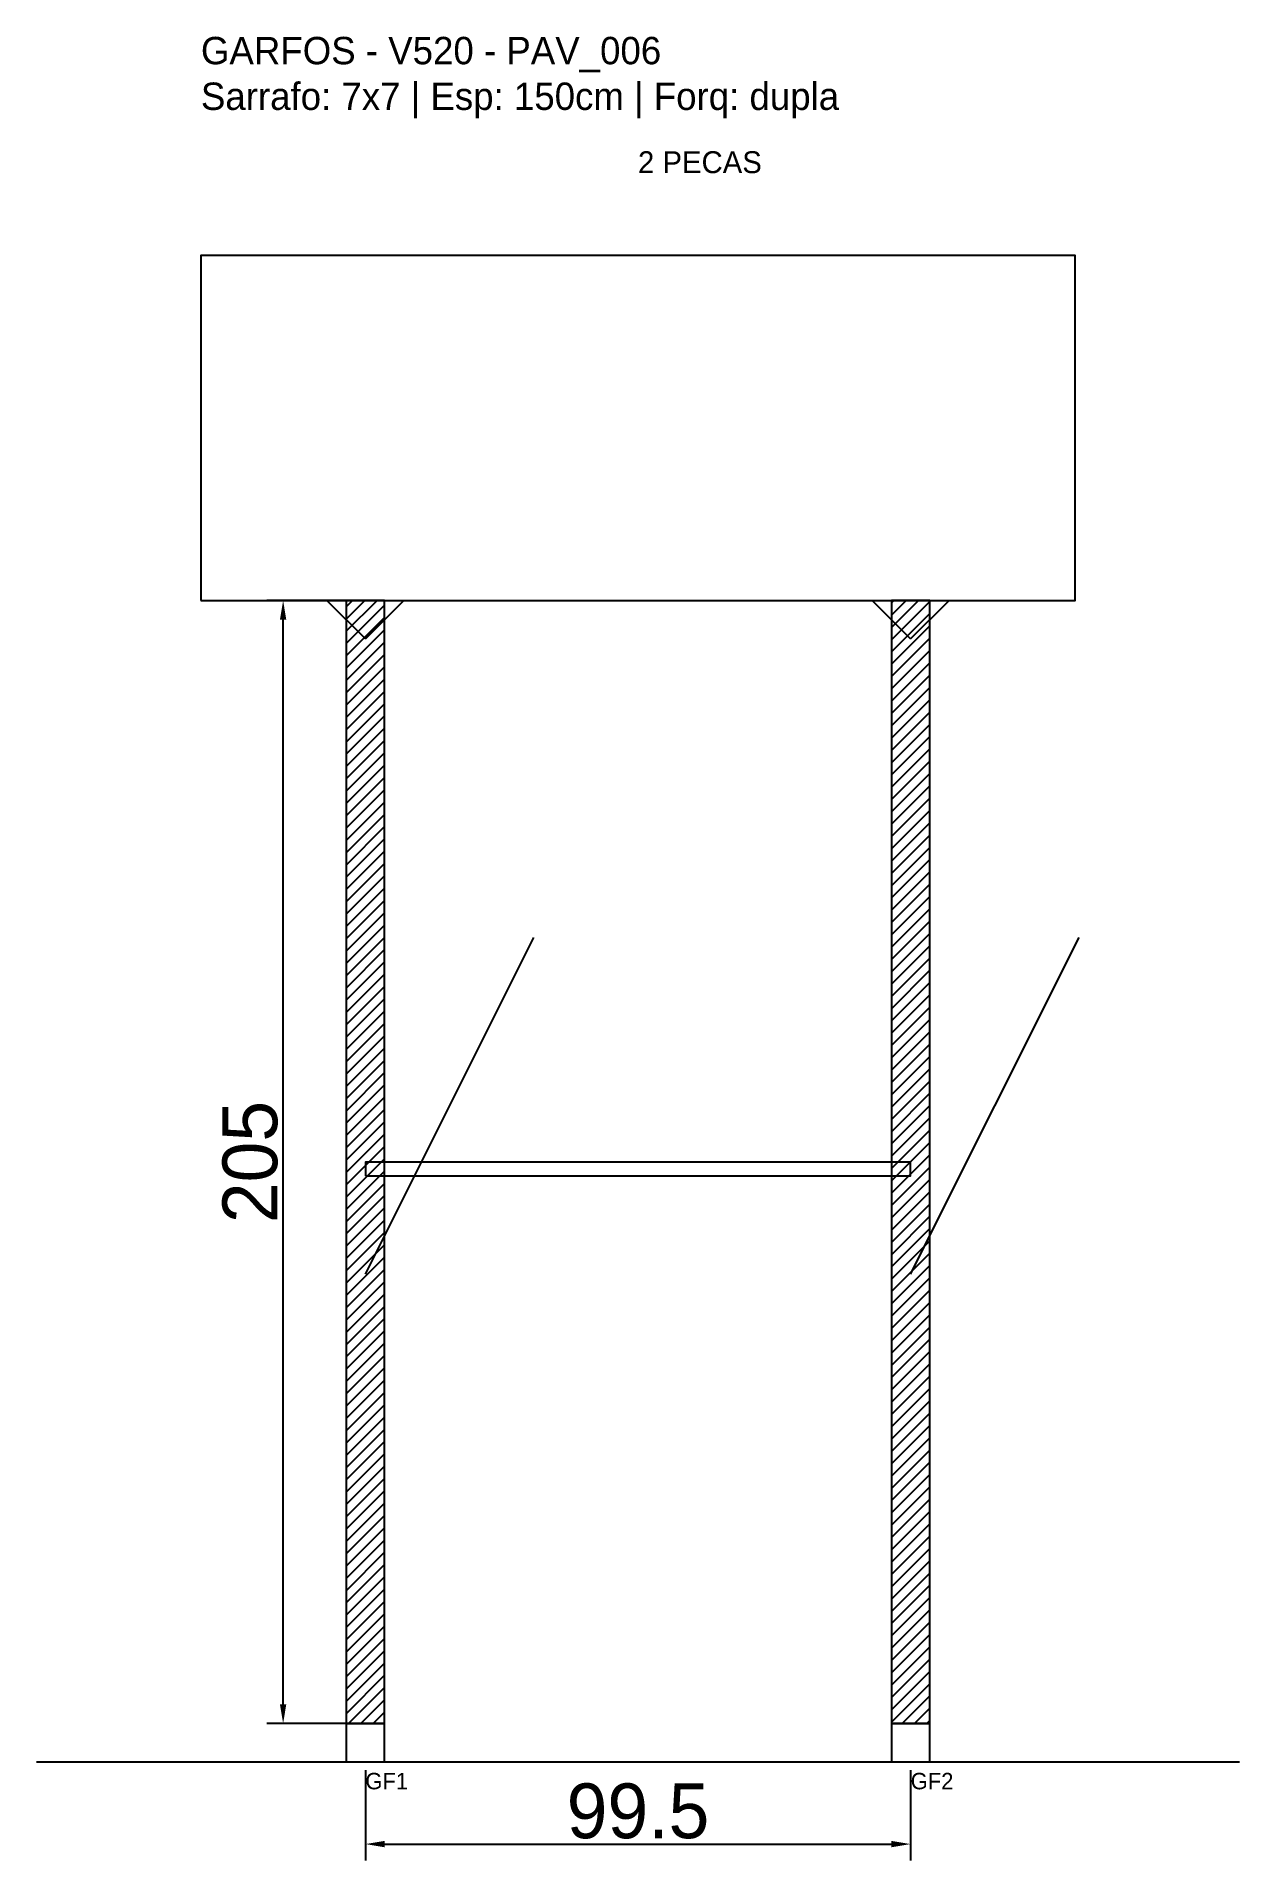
# Model space of a CAD drawing. Header units: metres. Extents: x -30 to 190, y -25 to 308.
import ezdxf

# ---------------------------------------------------------------- set-up
doc = ezdxf.new("R2010")
doc.units = ezdxf.units.M
for name, color, linetype in [('BARRA_ANCORAGEM', 1, 'Continuous'), ('COTA', 241, 'Continuous'), ('GARFOS OK', 3, 'Continuous'), ('NOME DA VIGA', 6, 'Continuous'), ('SARR_7x7', 40, 'Continuous'), ('TIRAS REESCORAMENTO', 252, 'Continuous'), ('VIGAS', 3, 'Continuous')]:
    doc.layers.add(name, color=color, linetype=linetype)
doc.dimstyles.new('EZ DXF', dxfattribs={"dimtxt": 10, "dimasz": 3.5, "dimexe": 3, "dimexo": 1.5, "dimgap": 1, "dimtad": 1, "dimdec": 1, "dimdsep": 46, "dimcen": 2.5, "dimazin": 3, "dimtfac": 1, "dimtmove": 0, "dimatfit": 3})

msp = doc.modelspace()

# ---------------------------------------------------------------- hatches: boundary and pattern name
at = {"layer": 'COTA'}
h = msp.add_hatch(dxfattribs=at)
h.set_pattern_fill('ANSI31', scale=0.5)
h.paths.add_polyline_path([(26.5, 0), (33.5, 0), (33.5, 205), (26.5, 205)])
h = msp.add_hatch(dxfattribs=at)
h.set_pattern_fill('ANSI31', scale=0.5)
h.paths.add_polyline_path([(126, 0), (133, 0), (133, 205), (126, 205)])

# ---------------------------------------------------------------- linework, layer by layer
at = {"layer": 'BARRA_ANCORAGEM'}
for p, q in [((30, 82), (60.75, 143.5)), ((129.5, 82), (160.25, 143.5))]:
    msp.add_line(p, q, dxfattribs=at)
at = {"layer": 'GARFOS OK'}
for p, q in [((30, 198), (23, 205)), ((23, 205), (37, 205)), ((30, 198), (37, 205)), ((129.5, 198), (122.5, 205)), ((122.5, 205), (136.5, 205)), ((129.5, 198), (136.5, 205))]:
    msp.add_line(p, q, dxfattribs=at)
at = {"layer": 'GARFOS OK', "linetype": 'CONTINUOUS'}
msp.add_line((-30, -7), (189.5, -7), dxfattribs=at)
at = {"layer": 'GARFOS OK'}
for points in [[(26.5, 0), (33.5, 0), (33.5, 205), (26.5, 205), (26.5, 0)], [(126, 0), (133, 0), (133, 205), (126, 205), (126, 0)]]:
    msp.add_lwpolyline(points, dxfattribs=at)
at = {"layer": 'SARR_7x7'}
for points in [[(26.5, -7), (33.5, -7), (33.5, 0), (26.5, 0), (26.5, -7)], [(126, -7), (133, -7), (133, 0), (126, 0), (126, -7)]]:
    msp.add_lwpolyline(points, dxfattribs=at)
at = {"layer": 'TIRAS REESCORAMENTO'}
msp.add_lwpolyline([(30, 100), (129.5, 100), (129.5, 102.5), (30, 102.5), (30, 100)], dxfattribs=at)
at = {"layer": 'VIGAS'}
msp.add_lwpolyline([(0, 205), (159.5, 205), (159.5, 268), (0, 268), (0, 205)], dxfattribs=at)

# ---------------------------------------------------------------- texts
at = {"layer": 'NOME DA VIGA'}
for s, height, p in [('2 PECAS', 4, (79.75, 283)), ('GF1', 3, (30, -12)), ('GF2', 3, (129.5, -12))]:
    msp.add_text(s, height=height, dxfattribs=at).set_placement(p)
at = {"layer": 'NOME DA VIGA', "insert": (0, 293), "char_height": 5, "attachment_point": 7}
msp.add_mtext('GARFOS - V520 - PAV_006\\PSarrafo: 7x7 | Esp: 150cm | Forq: dupla', dxfattribs=at)

# ---------------------------------------------------------------- dimensions: what is measured, and where the dimension line sits
at = {"layer": 'COTA'}
msp.add_linear_dim(base=(15, 0), p1=(30, 0), p2=(30, 205), angle=90, dimstyle='EZ DXF', dxfattribs=at).render()
msp.add_linear_dim(base=(30, -22), p1=(30, -7), p2=(129.5, -7), dimstyle='EZ DXF', dxfattribs=at).render()

doc.saveas('drawing.dxf')
